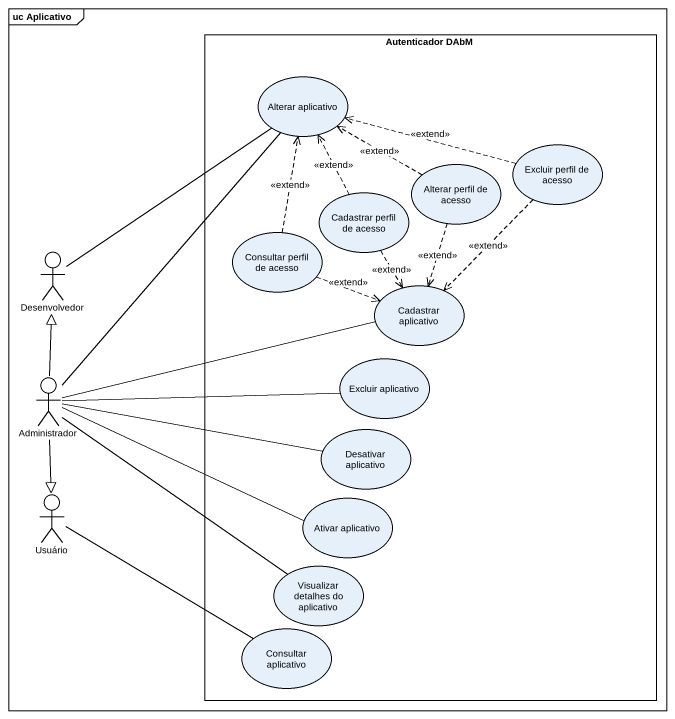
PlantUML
@startuml
mainframe uc Aplicativo
rectangle "Autenticador DAbM" as Autenticador_DAbM {
  usecase "Alterar aplicativo" as Alterar_aplicativo
  usecase "Excluir perfil de acesso" as Excluir_perfil_de_acesso
  usecase "Cadastrar perfil de acesso" as Cadastrar_perfil_de_acesso
  usecase "Alterar perfil de acesso" as Alterar_perfil_de_acesso
  usecase "Consultar perfil de acesso" as Consultar_perfil_de_acesso
  usecase "Cadastrar aplicativo" as Cadastrar_aplicativo
  usecase "Excluir aplicativo" as Excluir_aplicativo
  usecase "Desativar aplicativo" as Desativar_aplicativo
  usecase "Ativar aplicativo" as Ativar_aplicativo
  usecase "Visualizar detalhes do aplicativo" as Visualizar_detalhes_do
  usecase "Consultar aplicativo" as Consultar_aplicativo
}
actor Desenvolvedor
actor Administrador
actor Usuário
Excluir_perfil_de_acesso .left.> Alterar_aplicativo : <<extend>>
Excluir_perfil_de_acesso ..> Cadastrar_aplicativo : <<extend>>
Cadastrar_perfil_de_acesso .up.> Alterar_aplicativo : <<extend>>
Cadastrar_perfil_de_acesso ..> Cadastrar_aplicativo : <<extend>>
Alterar_perfil_de_acesso .left.> Alterar_aplicativo : <<extend>>
Alterar_perfil_de_acesso ..> Cadastrar_aplicativo : <<extend>>
Consultar_perfil_de_acesso .up.> Alterar_aplicativo : <<extend>>
Consultar_perfil_de_acesso .right.> Cadastrar_aplicativo : <<extend>>
Desenvolvedor -up- Alterar_aplicativo
Administrador -up- Alterar_aplicativo
Administrador -up-|> Desenvolvedor
Administrador -right- Cadastrar_aplicativo
Administrador -right- Excluir_aplicativo
Administrador -right- Desativar_aplicativo
Administrador --|> Usuário
Administrador -right- Ativar_aplicativo
Administrador -- Visualizar_detalhes_do
Usuário -right- Consultar_aplicativo
@enduml
